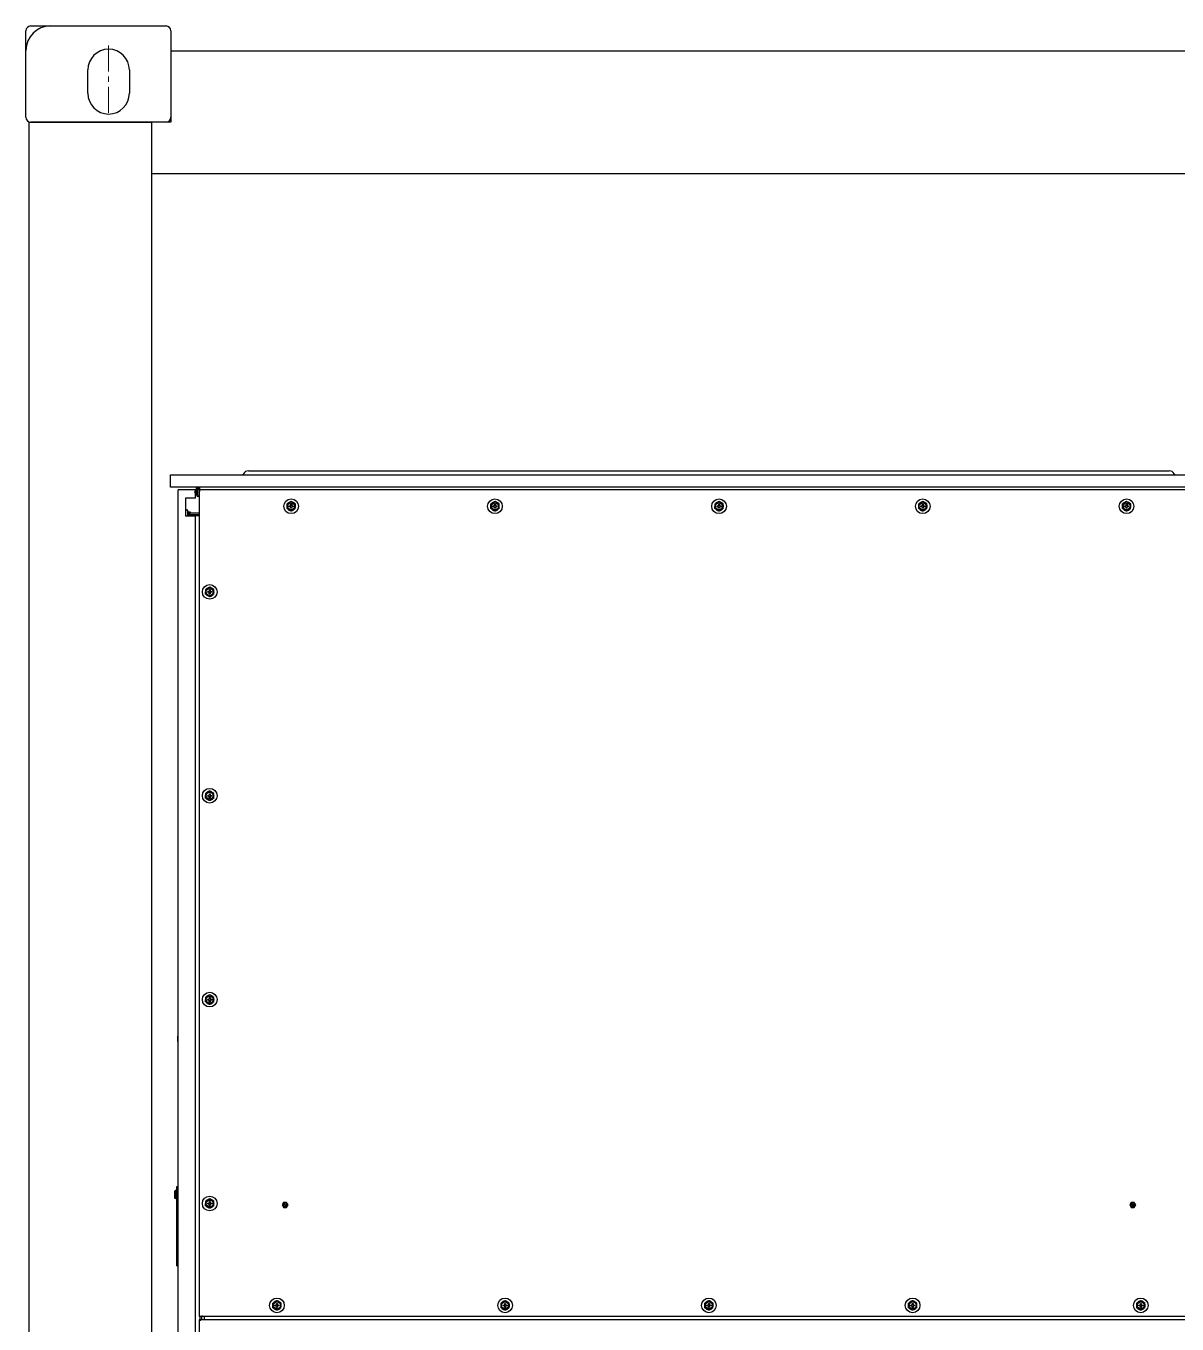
# Model space of a CAD drawing. Header units: millimetres. Extents: x 0 to 87554, y -20854 to 20404.
# Drawn here: x 66213 to 67626, y -4520 to -2928 of the extents above; entities that cross this region are included whole.
import ezdxf

# ---------------------------------------------------------------- set-up
doc = ezdxf.new("R2010")
doc.units = ezdxf.units.MM
doc.linetypes.add('CENTER', pattern=[50.8, 31.75, -6.35, 6.35, -6.35])
doc.layers.get('0').update_dxf_attribs({"lineweight": 15})
for name, color, linetype in [('2401-00071_BSO-M3-15_0', 7, 'Continuous'), ('2401-00198_NFH-M5-12_0', 7, 'Continuous'), ('2401-01089_0', 7, 'Continuous'), ('2401-01144-S-M6-16HWM_0', 7, 'Continuous'), ('4208-10637_0', 7, 'Continuous'), ('4208-10658_0', 7, 'Continuous'), ('4209-40888_0_0', 7, 'Continuous'), ('4212-KH002_041_0', 7, 'Continuous'), ('4212-KH011_041_0', 7, 'Continuous'), ('4215-12649_2_1_0', 7, 'Continuous'), ('4215-12649_2_2_0', 7, 'Continuous'), ('4215-12649_2_3_0', 7, 'Continuous'), ('4215-12653_3_0', 7, 'Continuous'), ('4215-12655_1_0', 7, 'Continuous'), ('4215-12661_1_0', 7, 'Continuous')]:
    doc.layers.add(name, color=color, linetype=linetype)
for name, color, linetype, lineweight in [('AM_0', 7, 'Continuous', 30), ('AM_7N', 4, 'CENTER', 15), ('THICK', 7, 'Continuous', 0)]:
    doc.layers.add(name, color=color, linetype=linetype, lineweight=lineweight)

# ---------------------------------------------------------------- blocks, each defined once
blk = doc.blocks.new('gt55')
at = {"layer": '2401-00071_BSO-M3-15_0', "color": 87, "linetype": 'Continuous'}
for p, q in [((-2207.8, -317.3), (-2207.3, -317.3)), ((-2207.8, -323.8), (-2207.8, -317.3)), ((-2207.8, -320.4), (-2207.3, -320.4)), ((-2207.8, -323.6), (-2207.3, -323.6)), ((-2207.8, -323.8), (-2207.3, -323.8))]:
    blk.add_line(p, q, dxfattribs=at)
at = {"layer": '2401-00198_NFH-M5-12_0', "color": 87, "linetype": 'Continuous'}
for p, q in [((-2078.1, -521.1), (-2079.9, -524.2)), ((-2079.9, -524.2), (-2078.1, -527.4)), ((-2074.4, -521.1), (-2078.1, -521.1)), ((-2078.1, -523.7), (-2078, -523.7)), ((-2078.1, -524.7), (-2078.1, -523.7)), ((-2077.9, -524.7), (-2078.1, -524.7)), ((-2078, -523.7), (-2078, -524.5)), ((-2078, -524.5), (-2077.7, -523.7)), ((-2077.6, -523.9), (-2077.9, -524.7)), ((-2077.7, -523.7), (-2077.5, -523.7)), ((-2077.3, -524.7), (-2077.6, -523.9)), ((-2077.5, -523.7), (-2077.2, -524.5)), ((-2077.1, -524.7), (-2077.3, -524.7)), ((-2077.2, -523.7), (-2077.1, -523.7)), ((-2077.2, -524.5), (-2077.2, -523.7)), ((-2077.1, -523.7), (-2077.1, -524.7)), ((-2076.9, -523.9), (-2076.8, -523.8)), ((-2076.9, -524), (-2076.9, -523.9)), ((-2076.8, -524), (-2076.9, -524)), ((-2076.9, -524.2), (-2076.8, -524.2)), ((-2076.9, -524.7), (-2076.9, -524.2)), ((-2076.2, -524.7), (-2076.9, -524.7)), ((-2076.8, -523.8), (-2076.7, -523.8)), ((-2076.7, -523.9), (-2076.8, -523.9)), ((-2076.8, -523.9), (-2076.8, -524)), ((-2076.8, -524.2), (-2076.7, -524.3)), ((-2076.7, -524.4), (-2076.8, -524.3)), ((-2076.8, -524.3), (-2076.8, -524.6)), ((-2076.8, -524.6), (-2076.2, -524.6)), ((-2076.7, -523.8), (-2076.6, -523.7)), ((-2076.6, -523.9), (-2076.7, -523.9)), ((-2076.7, -524.3), (-2076.6, -524.3)), ((-2076.6, -524.4), (-2076.7, -524.4)), ((-2076.6, -523.7), (-2076.5, -523.7)), ((-2076.5, -523.9), (-2076.6, -523.9)), ((-2076.6, -524.3), (-2076.5, -524.3)), ((-2076.5, -524.4), (-2076.6, -524.4)), ((-2076.5, -523.7), (-2076.4, -523.8)), ((-2076.4, -523.9), (-2076.5, -523.9)), ((-2076.5, -524.3), (-2076.4, -524.3)), ((-2076.4, -524.4), (-2076.5, -524.4)), ((-2076.4, -523.8), (-2076.3, -523.8)), ((-2076.4, -523.9), (-2076.4, -523.9)), ((-2076.3, -524), (-2076.4, -523.9)), ((-2076.4, -524.3), (-2076.4, -524.2)), ((-2076.4, -524.2), (-2076.3, -524.2)), ((-2076.3, -524.3), (-2076.4, -524.4)), ((-2076.3, -523.8), (-2076.2, -523.9)), ((-2076.3, -524), (-2076.3, -524)), ((-2076.3, -524.1), (-2076.3, -524)), ((-2076.3, -524.2), (-2076.3, -524.1)), ((-2076.2, -524.2), (-2076.3, -524.3)), ((-2076.2, -523.9), (-2076.2, -524)), ((-2076.2, -524), (-2076.2, -524.1)), ((-2076.2, -524.1), (-2076.2, -524.2)), ((-2076.2, -524.6), (-2076.2, -524.7)), ((-2076, -524.1), (-2075.9, -524.2)), ((-2075.9, -524.3), (-2076, -524.1)), ((-2076, -524.1), (-2076, -524.1)), ((-2075.9, -524.3), (-2076, -524.4)), ((-2076, -524.4), (-2075.9, -524.3)), ((-2076, -524.4), (-2076, -524.4)), ((-2075.9, -524.1), (-2075.9, -524.1)), ((-2075.9, -524.1), (-2075.9, -524.2)), ((-2075.9, -524.2), (-2075.9, -524.1)), ((-2075.7, -524.1), (-2075.9, -524.3)), ((-2075.9, -524.2), (-2075.7, -524.1)), ((-2075.9, -524.3), (-2075.7, -524.4)), ((-2075.7, -524.4), (-2075.9, -524.3)), ((-2075.9, -524.3), (-2075.9, -524.5)), ((-2075.9, -524.5), (-2075.9, -524.3)), ((-2075.9, -524.5), (-2075.9, -524.5)), ((-2075.7, -524.1), (-2075.7, -524.1)), ((-2075.7, -524.4), (-2075.7, -524.4)), ((-2075.6, -524.4), (-2075.4, -524.6)), ((-2075.6, -524.6), (-2075.6, -524.4)), ((-2075.4, -524.7), (-2075.6, -524.6)), ((-2075.4, -523.7), (-2075.3, -523.7)), ((-2075.4, -524.6), (-2075.4, -523.7)), ((-2075.3, -524.7), (-2075.4, -524.7)), ((-2075.3, -523.7), (-2075.3, -524.7)), ((-2075.1, -523.7), (-2074.4, -523.7)), ((-2075.1, -523.9), (-2075.1, -523.7)), ((-2074.6, -524.4), (-2075.1, -523.9)), ((-2075.1, -524.5), (-2075, -524.5)), ((-2075.1, -524.6), (-2075.1, -524.5)), ((-2075, -524.7), (-2075.1, -524.6)), ((-2075, -523.9), (-2074.5, -524.3)), ((-2074.4, -523.9), (-2075, -523.9)), ((-2075, -524.5), (-2075, -524.6)), ((-2075, -524.6), (-2074.9, -524.6)), ((-2074.9, -524.7), (-2075, -524.7)), ((-2074.9, -524.6), (-2074.8, -524.6)), ((-2074.8, -524.7), (-2074.9, -524.7)), ((-2074.8, -524.6), (-2074.7, -524.6)), ((-2074.7, -524.7), (-2074.8, -524.7)), ((-2074.7, -524.6), (-2074.6, -524.6)), ((-2074.6, -524.7), (-2074.7, -524.7)), ((-2074.5, -524.5), (-2074.6, -524.4)), ((-2074.6, -524.6), (-2074.5, -524.5)), ((-2074.6, -524.6), (-2074.6, -524.6)), ((-2074.5, -524.7), (-2074.6, -524.7)), ((-2074.5, -524.3), (-2074.4, -524.4)), ((-2074.5, -524.5), (-2074.5, -524.5)), ((-2074.4, -524.6), (-2074.5, -524.7)), ((-2072.6, -524.2), (-2074.4, -521.1)), ((-2074.4, -523.7), (-2074.4, -523.9)), ((-2074.4, -527.4), (-2072.6, -524.2)), ((-2074.4, -524.4), (-2074.4, -524.5)), ((-2074.4, -524.5), (-2074.4, -524.5)), ((-2074.4, -524.5), (-2074.4, -524.6)), ((-1038.1, -521.1), (-1039.9, -524.2)), ((-1039.9, -524.2), (-1038.1, -527.4)), ((-1034.4, -521.1), (-1038.1, -521.1)), ((-1038.1, -524.7), (-1038.1, -523.7)), ((-1038.1, -523.7), (-1038, -523.7)), ((-1037.9, -524.7), (-1038.1, -524.7)), ((-1038, -523.7), (-1038, -524.5)), ((-1038, -524.5), (-1037.7, -523.7)), ((-1037.6, -523.9), (-1037.9, -524.7)), ((-1037.7, -523.7), (-1037.5, -523.7)), ((-1037.3, -524.7), (-1037.6, -523.9)), ((-1037.5, -523.7), (-1037.2, -524.5)), ((-1037.1, -524.7), (-1037.3, -524.7)), ((-1037.2, -524.5), (-1037.2, -523.7)), ((-1037.2, -523.7), (-1037.1, -523.7)), ((-1037.1, -523.7), (-1037.1, -524.7)), ((-1036.9, -523.9), (-1036.8, -523.8)), ((-1036.9, -524), (-1036.9, -523.9)), ((-1036.8, -524), (-1036.9, -524)), ((-1036.9, -524.7), (-1036.9, -524.2)), ((-1036.9, -524.2), (-1036.8, -524.2)), ((-1036.2, -524.7), (-1036.9, -524.7)), ((-1036.8, -523.8), (-1036.7, -523.8)), ((-1036.8, -523.9), (-1036.8, -524)), ((-1036.7, -523.9), (-1036.8, -523.9)), ((-1036.8, -524.2), (-1036.7, -524.3)), ((-1036.8, -524.3), (-1036.8, -524.6)), ((-1036.7, -524.4), (-1036.8, -524.3)), ((-1036.8, -524.6), (-1036.2, -524.6)), ((-1036.7, -523.8), (-1036.6, -523.7)), ((-1036.6, -523.9), (-1036.7, -523.9)), ((-1036.7, -524.3), (-1036.6, -524.3)), ((-1036.6, -524.4), (-1036.7, -524.4)), ((-1036.6, -523.7), (-1036.5, -523.7)), ((-1036.5, -523.9), (-1036.6, -523.9)), ((-1036.6, -524.3), (-1036.5, -524.3)), ((-1036.5, -524.4), (-1036.6, -524.4)), ((-1036.5, -523.7), (-1036.4, -523.8)), ((-1036.4, -523.9), (-1036.5, -523.9)), ((-1036.5, -524.3), (-1036.4, -524.3)), ((-1036.4, -524.4), (-1036.5, -524.4)), ((-1036.4, -523.8), (-1036.3, -523.8)), ((-1036.3, -524), (-1036.4, -523.9)), ((-1036.4, -523.9), (-1036.4, -523.9)), ((-1036.4, -524.2), (-1036.3, -524.2)), ((-1036.4, -524.3), (-1036.4, -524.2)), ((-1036.3, -524.3), (-1036.4, -524.4)), ((-1036.3, -523.8), (-1036.2, -523.9)), ((-1036.3, -524), (-1036.3, -524)), ((-1036.3, -524.1), (-1036.3, -524)), ((-1036.3, -524.2), (-1036.3, -524.1)), ((-1036.2, -524.2), (-1036.3, -524.3)), ((-1036.2, -523.9), (-1036.2, -524)), ((-1036.2, -524), (-1036.2, -524.1)), ((-1036.2, -524.1), (-1036.2, -524.2)), ((-1036.2, -524.6), (-1036.2, -524.7)), ((-1036, -524.1), (-1035.9, -524.2)), ((-1035.9, -524.3), (-1036, -524.1)), ((-1036, -524.1), (-1036, -524.1)), ((-1035.9, -524.3), (-1036, -524.4)), ((-1036, -524.4), (-1035.9, -524.3)), ((-1036, -524.4), (-1036, -524.4)), ((-1035.9, -524.1), (-1035.9, -524.2)), ((-1035.9, -524.2), (-1035.9, -524.1)), ((-1035.7, -524.1), (-1035.9, -524.3)), ((-1035.9, -524.2), (-1035.7, -524.1)), ((-1035.9, -524.1), (-1035.9, -524.1)), ((-1035.9, -524.3), (-1035.7, -524.4)), ((-1035.7, -524.4), (-1035.9, -524.3)), ((-1035.9, -524.3), (-1035.9, -524.5)), ((-1035.9, -524.5), (-1035.9, -524.3)), ((-1035.9, -524.5), (-1035.9, -524.5)), ((-1035.7, -524.1), (-1035.7, -524.1)), ((-1035.7, -524.4), (-1035.7, -524.4)), ((-1035.6, -524.4), (-1035.4, -524.6)), ((-1035.6, -524.6), (-1035.6, -524.4)), ((-1035.4, -524.7), (-1035.6, -524.6)), ((-1035.4, -524.6), (-1035.4, -523.7)), ((-1035.4, -523.7), (-1035.3, -523.7)), ((-1035.3, -524.7), (-1035.4, -524.7)), ((-1035.3, -523.7), (-1035.3, -524.7)), ((-1035.1, -523.9), (-1035.1, -523.7)), ((-1035.1, -523.7), (-1034.4, -523.7)), ((-1034.6, -524.4), (-1035.1, -523.9)), ((-1035.1, -524.6), (-1035.1, -524.5)), ((-1035.1, -524.5), (-1035, -524.5)), ((-1035, -524.7), (-1035.1, -524.6)), ((-1035, -523.9), (-1034.5, -524.3)), ((-1034.4, -523.9), (-1035, -523.9)), ((-1035, -524.5), (-1035, -524.6)), ((-1035, -524.6), (-1034.9, -524.6)), ((-1034.9, -524.7), (-1035, -524.7)), ((-1034.9, -524.6), (-1034.8, -524.6)), ((-1034.8, -524.7), (-1034.9, -524.7)), ((-1034.8, -524.6), (-1034.7, -524.6)), ((-1034.7, -524.7), (-1034.8, -524.7)), ((-1034.7, -524.6), (-1034.6, -524.6)), ((-1034.6, -524.7), (-1034.7, -524.7)), ((-1034.5, -524.5), (-1034.6, -524.4)), ((-1034.6, -524.6), (-1034.5, -524.5)), ((-1034.6, -524.6), (-1034.6, -524.6)), ((-1034.5, -524.7), (-1034.6, -524.7)), ((-1034.5, -524.3), (-1034.4, -524.4)), ((-1034.5, -524.5), (-1034.5, -524.5)), ((-1034.4, -524.6), (-1034.5, -524.7)), ((-1032.6, -524.2), (-1034.4, -521.1)), ((-1034.4, -523.7), (-1034.4, -523.9)), ((-1034.4, -527.4), (-1032.6, -524.2)), ((-1034.4, -524.4), (-1034.4, -524.5)), ((-1034.4, -524.5), (-1034.4, -524.5)), ((-1034.4, -524.5), (-1034.4, -524.6)), ((-2078.1, -527.4), (-2074.4, -527.4)), ((-1038.1, -527.4), (-1034.4, -527.4))]:
    blk.add_line(p, q, dxfattribs=at)
at = {"layer": '2401-01089_0', "color": 87, "linetype": 'Continuous'}
for p, q in [((-2211.8, -507.5), (-2210.8, -506.5)), ((-2211.8, -507.5), (-2211.8, -515.5)), ((-2209, -506.5), (-2210.8, -506.5)), ((-2210.8, -506.5), (-2210.8, -516.5)), ((-2211.8, -515.5), (-2210.8, -516.5)), ((-2209, -516.5), (-2210.8, -516.5))]:
    blk.add_line(p, q, dxfattribs=at)
at = {"layer": '2401-01144-S-M6-16HWM_0', "color": 87, "linetype": 'Continuous'}
for p, q in [((-2073.8, 329.7), (-2073.7, 335.4)), ((-2068.7, 338.3), (-2073.7, 335.4)), ((-2069.2, 333.5), (-2069.2, 335)), ((-2069.2, 335), (-2068.2, 335)), ((-2063.7, 335.3), (-2068.7, 338.3)), ((-2068.2, 335), (-2068.2, 333.5)), ((-2063.8, 329.6), (-2063.7, 335.3)), ((-1823.8, 329.7), (-1823.7, 335.4)), ((-1818.7, 338.3), (-1823.7, 335.4)), ((-1819.2, 333.5), (-1819.2, 335)), ((-1819.2, 335), (-1818.2, 335)), ((-1813.7, 335.3), (-1818.7, 338.3)), ((-1818.2, 335), (-1818.2, 333.5)), ((-1813.8, 329.6), (-1813.7, 335.3)), ((-1548.8, 329.7), (-1548.7, 335.4)), ((-1543.7, 338.3), (-1548.7, 335.4)), ((-1544.2, 333.5), (-1544.2, 335)), ((-1544.2, 335), (-1543.2, 335)), ((-1538.7, 335.3), (-1543.7, 338.3)), ((-1543.2, 335), (-1543.2, 333.5)), ((-1538.8, 329.6), (-1538.7, 335.3)), ((-1298.8, 329.7), (-1298.7, 335.4)), ((-1293.7, 338.3), (-1298.7, 335.4)), ((-1294.2, 333.5), (-1294.2, 335)), ((-1294.2, 335), (-1293.2, 335)), ((-1288.7, 335.3), (-1293.7, 338.3)), ((-1293.2, 335), (-1293.2, 333.5)), ((-1288.8, 329.6), (-1288.7, 335.3)), ((-1048.8, 329.7), (-1048.7, 335.4)), ((-1043.7, 338.3), (-1048.7, 335.4)), ((-1044.2, 333.5), (-1044.2, 335)), ((-1044.2, 335), (-1043.2, 335)), ((-1038.7, 335.3), (-1043.7, 338.3)), ((-1043.2, 335), (-1043.2, 333.5)), ((-1038.8, 329.6), (-1038.7, 335.3)), ((-2068.8, 326.7), (-2073.8, 329.7)), ((-2071.3, 332), (-2071.2, 333)), ((-2069.8, 332), (-2071.3, 332)), ((-2071.2, 333), (-2069.7, 333)), ((-2069.3, 330), (-2069.3, 331.5)), ((-2068.3, 330), (-2069.3, 330)), ((-2063.8, 329.6), (-2068.8, 326.7)), ((-2068.3, 331.5), (-2068.3, 330)), ((-2066.3, 332), (-2067.8, 332)), ((-2067.7, 333), (-2066.2, 333)), ((-2066.2, 333), (-2066.3, 332)), ((-1818.8, 326.7), (-1823.8, 329.7)), ((-1821.3, 332), (-1821.2, 333)), ((-1819.8, 332), (-1821.3, 332)), ((-1821.2, 333), (-1819.7, 333)), ((-1819.3, 330), (-1819.3, 331.5)), ((-1818.3, 330), (-1819.3, 330)), ((-1813.8, 329.6), (-1818.8, 326.7)), ((-1818.3, 331.5), (-1818.3, 330)), ((-1816.3, 332), (-1817.8, 332)), ((-1817.7, 333), (-1816.2, 333)), ((-1816.2, 333), (-1816.3, 332)), ((-1543.8, 326.7), (-1548.8, 329.7)), ((-1546.3, 332), (-1546.2, 333)), ((-1544.8, 332), (-1546.3, 332)), ((-1546.2, 333), (-1544.7, 333)), ((-1544.3, 330), (-1544.3, 331.5)), ((-1543.3, 330), (-1544.3, 330)), ((-1538.8, 329.6), (-1543.8, 326.7)), ((-1543.3, 331.5), (-1543.3, 330)), ((-1541.3, 332), (-1542.8, 332)), ((-1542.7, 333), (-1541.2, 333)), ((-1541.2, 333), (-1541.3, 332)), ((-1293.8, 326.7), (-1298.8, 329.7)), ((-1296.3, 332), (-1296.2, 333)), ((-1294.8, 332), (-1296.3, 332)), ((-1296.2, 333), (-1294.7, 333)), ((-1294.3, 330), (-1294.3, 331.5)), ((-1293.3, 330), (-1294.3, 330)), ((-1288.8, 329.6), (-1293.8, 326.7)), ((-1293.3, 331.5), (-1293.3, 330)), ((-1291.3, 332), (-1292.8, 332)), ((-1292.7, 333), (-1291.2, 333)), ((-1291.2, 333), (-1291.3, 332)), ((-1043.8, 326.7), (-1048.8, 329.7)), ((-1046.3, 332), (-1046.2, 333)), ((-1044.8, 332), (-1046.3, 332)), ((-1046.2, 333), (-1044.7, 333)), ((-1044.3, 330), (-1044.3, 331.5)), ((-1043.3, 330), (-1044.3, 330)), ((-1038.8, 329.6), (-1043.8, 326.7)), ((-1043.3, 331.5), (-1043.3, 330)), ((-1041.3, 332), (-1042.8, 332)), ((-1042.7, 333), (-1041.2, 333)), ((-1041.2, 333), (-1041.3, 332)), ((-2173.8, 224.7), (-2173.7, 230.4)), ((-2168.8, 221.7), (-2173.8, 224.7)), ((-2168.7, 233.3), (-2173.7, 230.4)), ((-2171.3, 227), (-2171.2, 228)), ((-2169.8, 227), (-2171.3, 227)), ((-2171.2, 228), (-2169.7, 228)), ((-2169.3, 225), (-2169.3, 226.5)), ((-2168.3, 225), (-2169.3, 225)), ((-2169.2, 228.5), (-2169.2, 230)), ((-2169.2, 230), (-2168.2, 230)), ((-2163.8, 224.6), (-2168.8, 221.7)), ((-2163.7, 230.3), (-2168.7, 233.3)), ((-2168.3, 226.5), (-2168.3, 225)), ((-2168.2, 230), (-2168.2, 228.5)), ((-2166.3, 227), (-2167.8, 227)), ((-2167.7, 228), (-2166.2, 228)), ((-2166.2, 228), (-2166.3, 227)), ((-2163.8, 224.6), (-2163.7, 230.3)), ((-2173.8, -25.3), (-2173.7, -19.6)), ((-2168.8, -28.3), (-2173.8, -25.3)), ((-2168.7, -16.7), (-2173.7, -19.6)), ((-2171.3, -23), (-2171.2, -22)), ((-2169.8, -23), (-2171.3, -23)), ((-2171.2, -22), (-2169.7, -22)), ((-2169.3, -25), (-2169.3, -23.5)), ((-2168.3, -25), (-2169.3, -25)), ((-2169.2, -21.5), (-2169.2, -20)), ((-2169.2, -20), (-2168.2, -20)), ((-2163.8, -25.4), (-2168.8, -28.3)), ((-2163.7, -19.7), (-2168.7, -16.7)), ((-2168.3, -23.5), (-2168.3, -25)), ((-2168.2, -20), (-2168.2, -21.5)), ((-2166.3, -23), (-2167.8, -23)), ((-2167.7, -22), (-2166.2, -22)), ((-2166.2, -22), (-2166.3, -23)), ((-2163.8, -25.4), (-2163.7, -19.7)), ((-2173.8, -275.3), (-2173.7, -269.6)), ((-2168.7, -266.7), (-2173.7, -269.6)), ((-2169.2, -270), (-2168.2, -270)), ((-2169.2, -271.5), (-2169.2, -270)), ((-2163.7, -269.7), (-2168.7, -266.7)), ((-2168.2, -270), (-2168.2, -271.5)), ((-2163.8, -275.4), (-2163.7, -269.7)), ((-2168.8, -278.3), (-2173.8, -275.3)), ((-2171.3, -273), (-2171.2, -272)), ((-2169.8, -273), (-2171.3, -273)), ((-2171.2, -272), (-2169.7, -272)), ((-2169.3, -275), (-2169.3, -273.5)), ((-2168.3, -275), (-2169.3, -275)), ((-2163.8, -275.4), (-2168.8, -278.3)), ((-2168.3, -273.5), (-2168.3, -275)), ((-2166.3, -273), (-2167.8, -273)), ((-2167.7, -272), (-2166.2, -272)), ((-2166.2, -272), (-2166.3, -273)), ((-2173.8, -525.3), (-2173.7, -519.6)), ((-2168.7, -516.7), (-2173.7, -519.6)), ((-2171.3, -523), (-2171.2, -522)), ((-2169.8, -523), (-2171.3, -523)), ((-2171.2, -522), (-2169.7, -522)), ((-2169.3, -525), (-2169.3, -523.5)), ((-2168.3, -525), (-2169.3, -525)), ((-2169.2, -520), (-2168.2, -520)), ((-2169.2, -521.5), (-2169.2, -520)), ((-2163.7, -519.7), (-2168.7, -516.7)), ((-2168.3, -523.5), (-2168.3, -525)), ((-2168.2, -520), (-2168.2, -521.5)), ((-2166.3, -523), (-2167.8, -523)), ((-2167.7, -522), (-2166.2, -522)), ((-2166.2, -522), (-2166.3, -523)), ((-2163.8, -525.4), (-2163.7, -519.7)), ((-2168.8, -528.3), (-2173.8, -525.3)), ((-2163.8, -525.4), (-2168.8, -528.3)), ((-2091.3, -650.3), (-2091.2, -644.6)), ((-2086.3, -653.3), (-2091.3, -650.3)), ((-2086.2, -641.7), (-2091.2, -644.6)), ((-2088.8, -648), (-2088.7, -647)), ((-2087.3, -648), (-2088.8, -648)), ((-2088.7, -647), (-2087.2, -647)), ((-2086.8, -650), (-2086.8, -648.5)), ((-2085.8, -650), (-2086.8, -650)), ((-2086.7, -645), (-2085.7, -645)), ((-2086.7, -646.5), (-2086.7, -645)), ((-2081.3, -650.4), (-2086.3, -653.3)), ((-2081.2, -644.7), (-2086.2, -641.7)), ((-2085.8, -648.5), (-2085.8, -650)), ((-2085.7, -645), (-2085.7, -646.5)), ((-2083.8, -648), (-2085.3, -648)), ((-2085.2, -647), (-2083.7, -647)), ((-2083.7, -647), (-2083.8, -648)), ((-2081.3, -650.4), (-2081.2, -644.7)), ((-1811.3, -650.3), (-1811.2, -644.6)), ((-1806.3, -653.3), (-1811.3, -650.3)), ((-1806.2, -641.7), (-1811.2, -644.6)), ((-1808.8, -648), (-1808.7, -647)), ((-1807.3, -648), (-1808.8, -648)), ((-1808.7, -647), (-1807.2, -647)), ((-1806.8, -650), (-1806.8, -648.5)), ((-1805.8, -650), (-1806.8, -650)), ((-1806.7, -645), (-1805.7, -645)), ((-1806.7, -646.5), (-1806.7, -645)), ((-1801.3, -650.4), (-1806.3, -653.3)), ((-1801.2, -644.7), (-1806.2, -641.7)), ((-1805.8, -648.5), (-1805.8, -650)), ((-1805.7, -645), (-1805.7, -646.5)), ((-1803.8, -648), (-1805.3, -648)), ((-1805.2, -647), (-1803.7, -647)), ((-1803.7, -647), (-1803.8, -648)), ((-1801.3, -650.4), (-1801.2, -644.7)), ((-1561.3, -650.3), (-1561.2, -644.6)), ((-1556.3, -653.3), (-1561.3, -650.3)), ((-1556.2, -641.7), (-1561.2, -644.6)), ((-1558.8, -648), (-1558.7, -647)), ((-1557.3, -648), (-1558.8, -648)), ((-1558.7, -647), (-1557.2, -647)), ((-1556.8, -650), (-1556.8, -648.5)), ((-1555.8, -650), (-1556.8, -650)), ((-1556.7, -646.5), (-1556.7, -645)), ((-1556.7, -645), (-1555.7, -645)), ((-1551.3, -650.4), (-1556.3, -653.3)), ((-1551.2, -644.7), (-1556.2, -641.7)), ((-1555.8, -648.5), (-1555.8, -650)), ((-1555.7, -645), (-1555.7, -646.5)), ((-1553.8, -648), (-1555.3, -648)), ((-1555.2, -647), (-1553.7, -647)), ((-1553.7, -647), (-1553.8, -648)), ((-1551.3, -650.4), (-1551.2, -644.7)), ((-1311.3, -650.3), (-1311.2, -644.6)), ((-1306.3, -653.3), (-1311.3, -650.3)), ((-1306.2, -641.7), (-1311.2, -644.6)), ((-1308.8, -648), (-1308.7, -647)), ((-1307.3, -648), (-1308.8, -648)), ((-1308.7, -647), (-1307.2, -647)), ((-1306.8, -650), (-1306.8, -648.5)), ((-1305.8, -650), (-1306.8, -650)), ((-1306.7, -646.5), (-1306.7, -645)), ((-1306.7, -645), (-1305.7, -645)), ((-1301.3, -650.4), (-1306.3, -653.3)), ((-1301.2, -644.7), (-1306.2, -641.7)), ((-1305.8, -648.5), (-1305.8, -650)), ((-1305.7, -645), (-1305.7, -646.5)), ((-1303.8, -648), (-1305.3, -648)), ((-1305.2, -647), (-1303.7, -647)), ((-1303.7, -647), (-1303.8, -648)), ((-1301.3, -650.4), (-1301.2, -644.7)), ((-1031.3, -650.3), (-1031.2, -644.6)), ((-1026.3, -653.3), (-1031.3, -650.3)), ((-1026.2, -641.7), (-1031.2, -644.6)), ((-1028.8, -648), (-1028.7, -647)), ((-1027.3, -648), (-1028.8, -648)), ((-1028.7, -647), (-1027.2, -647)), ((-1026.8, -650), (-1026.8, -648.5)), ((-1025.8, -650), (-1026.8, -650)), ((-1026.7, -646.5), (-1026.7, -645)), ((-1026.7, -645), (-1025.7, -645)), ((-1021.3, -650.4), (-1026.3, -653.3)), ((-1021.2, -644.7), (-1026.2, -641.7)), ((-1025.8, -648.5), (-1025.8, -650)), ((-1025.7, -645), (-1025.7, -646.5)), ((-1023.8, -648), (-1025.3, -648)), ((-1025.2, -647), (-1023.7, -647)), ((-1023.7, -647), (-1023.8, -648)), ((-1021.3, -650.4), (-1021.2, -644.7))]:
    blk.add_line(p, q, dxfattribs=at)
for centre, radius in [((-2068.8, 332.5), 9), ((-2068.8, 332.5), 4.25), ((-1818.8, 332.5), 9), ((-1818.8, 332.5), 4.25), ((-1543.8, 332.5), 9), ((-1543.8, 332.5), 4.25), ((-1293.8, 332.5), 9), ((-1293.8, 332.5), 4.25), ((-1043.8, 332.5), 9), ((-1043.8, 332.5), 4.25), ((-2168.8, 227.5), 9), ((-2168.8, 227.5), 4.25), ((-2168.8, -22.5), 9), ((-2168.8, -22.5), 4.25), ((-2168.8, -272.5), 9), ((-2168.8, -272.5), 4.25), ((-2168.8, -522.5), 9), ((-2168.8, -522.5), 4.25), ((-2086.3, -647.5), 9), ((-2086.3, -647.5), 4.25), ((-1806.3, -647.5), 9), ((-1806.3, -647.5), 4.25), ((-1556.3, -647.5), 9), ((-1556.3, -647.5), 4.25), ((-1306.3, -647.5), 9), ((-1306.3, -647.5), 4.25), ((-1026.3, -647.5), 9), ((-1026.3, -647.5), 4.25)]:
    blk.add_circle(centre, radius, dxfattribs=at)
for centre, radius, start, end in [((-2068.8, 332.5), 5.35, 158.6515, 200.3309), ((-2068.8, 332.5), 5.47, 143.4987, 155.4836), ((-2068.8, 332.5), 5.35, 98.6515, 140.3309), ((-2068.8, 332.5), 5.47, 83.4987, 95.4836), ((-2068.8, 332.5), 5.35, 38.6515, 80.3309), ((-2068.8, 332.5), 5.47, 23.4987, 35.4836), ((-2068.8, 332.5), 5.35, 338.6515, 20.3309), ((-1818.8, 332.5), 5.35, 158.6515, 200.3309), ((-1818.8, 332.5), 5.47, 143.4987, 155.4836), ((-1818.8, 332.5), 5.35, 98.6515, 140.3309), ((-1818.8, 332.5), 5.47, 83.4987, 95.4836), ((-1818.8, 332.5), 5.35, 38.6515, 80.3309), ((-1818.8, 332.5), 5.47, 23.4987, 35.4836), ((-1818.8, 332.5), 5.35, 338.6515, 20.3309), ((-1543.8, 332.5), 5.35, 158.6515, 200.3309), ((-1543.8, 332.5), 5.47, 143.4987, 155.4836), ((-1543.8, 332.5), 5.35, 98.6515, 140.3309), ((-1543.8, 332.5), 5.47, 83.4987, 95.4836), ((-1543.8, 332.5), 5.35, 38.6515, 80.3309), ((-1543.8, 332.5), 5.47, 23.4987, 35.4836), ((-1543.8, 332.5), 5.35, 338.6515, 20.3309), ((-1293.8, 332.5), 5.35, 158.6515, 200.3309), ((-1293.8, 332.5), 5.47, 143.4987, 155.4836), ((-1293.8, 332.5), 5.35, 98.6515, 140.3309), ((-1293.8, 332.5), 5.47, 83.4987, 95.4836), ((-1293.8, 332.5), 5.35, 38.6515, 80.3309), ((-1293.8, 332.5), 5.47, 23.4987, 35.4836), ((-1293.8, 332.5), 5.35, 338.6515, 20.3309), ((-1043.8, 332.5), 5.35, 158.6515, 200.3309), ((-1043.8, 332.5), 5.47, 143.4987, 155.4836), ((-1043.8, 332.5), 5.35, 98.6515, 140.3309), ((-1043.8, 332.5), 5.47, 83.4987, 95.4836), ((-1043.8, 332.5), 5.35, 38.6515, 80.3309), ((-1043.8, 332.5), 5.47, 23.4987, 35.4836), ((-1043.8, 332.5), 5.35, 338.6515, 20.3309), ((-2068.8, 332.5), 5.47, 203.4987, 215.4836), ((-2068.8, 332.5), 5.35, 218.6515, 260.3309), ((-2069.8, 331.5), 0.5, 359.4912, 89.4912), ((-2069.7, 333.5), 0.5, 269.4912, 359.4912), ((-2068.8, 332.5), 5.47, 263.4987, 275.4836), ((-2067.8, 331.5), 0.5, 89.4912, 179.4912), ((-2067.7, 333.5), 0.5, 179.4912, 269.4912), ((-2068.8, 332.5), 5.35, 278.6515, 320.3309), ((-2068.8, 332.5), 5.47, 323.4987, 335.4836), ((-1818.8, 332.5), 5.47, 203.4987, 215.4836), ((-1818.8, 332.5), 5.35, 218.6515, 260.3309), ((-1819.8, 331.5), 0.5, 359.4912, 89.4912), ((-1819.7, 333.5), 0.5, 269.4912, 359.4912), ((-1818.8, 332.5), 5.47, 263.4987, 275.4836), ((-1817.8, 331.5), 0.5, 89.4912, 179.4912), ((-1817.7, 333.5), 0.5, 179.4912, 269.4912), ((-1818.8, 332.5), 5.35, 278.6515, 320.3309), ((-1818.8, 332.5), 5.47, 323.4987, 335.4836), ((-1543.8, 332.5), 5.47, 203.4987, 215.4836), ((-1543.8, 332.5), 5.35, 218.6515, 260.3309), ((-1544.8, 331.5), 0.5, 359.4912, 89.4912), ((-1544.7, 333.5), 0.5, 269.4912, 359.4912), ((-1543.8, 332.5), 5.47, 263.4987, 275.4836), ((-1542.8, 331.5), 0.5, 89.4912, 179.4912), ((-1542.7, 333.5), 0.5, 179.4912, 269.4912), ((-1543.8, 332.5), 5.35, 278.6515, 320.3309), ((-1543.8, 332.5), 5.47, 323.4987, 335.4836), ((-1293.8, 332.5), 5.47, 203.4987, 215.4836), ((-1293.8, 332.5), 5.35, 218.6515, 260.3309), ((-1294.8, 331.5), 0.5, 359.4912, 89.4912), ((-1294.7, 333.5), 0.5, 269.4912, 359.4912), ((-1293.8, 332.5), 5.47, 263.4987, 275.4836), ((-1292.8, 331.5), 0.5, 89.4912, 179.4912), ((-1292.7, 333.5), 0.5, 179.4912, 269.4912), ((-1293.8, 332.5), 5.35, 278.6515, 320.3309), ((-1293.8, 332.5), 5.47, 323.4987, 335.4836), ((-1043.8, 332.5), 5.47, 203.4987, 215.4836), ((-1043.8, 332.5), 5.35, 218.6515, 260.3309), ((-1044.8, 331.5), 0.5, 359.4912, 89.4912), ((-1044.7, 333.5), 0.5, 269.4912, 359.4912), ((-1043.8, 332.5), 5.47, 263.4987, 275.4836), ((-1042.8, 331.5), 0.5, 89.4912, 179.4912), ((-1042.7, 333.5), 0.5, 179.4912, 269.4912), ((-1043.8, 332.5), 5.35, 278.6515, 320.3309), ((-1043.8, 332.5), 5.47, 323.4987, 335.4836), ((-2168.8, 227.5), 5.35, 158.6515, 200.3309), ((-2168.8, 227.5), 5.47, 203.4987, 215.4836), ((-2168.8, 227.5), 5.47, 143.4987, 155.4836), ((-2168.8, 227.5), 5.35, 98.6515, 140.3309), ((-2168.8, 227.5), 5.35, 218.6515, 260.3309), ((-2169.8, 226.5), 0.5, 359.4912, 89.4912), ((-2169.7, 228.5), 0.5, 269.4912, 359.4912), ((-2168.8, 227.5), 5.47, 83.4987, 95.4836), ((-2167.8, 226.5), 0.5, 89.4912, 179.4912), ((-2167.7, 228.5), 0.5, 179.4912, 269.4912), ((-2168.8, 227.5), 5.35, 38.6515, 80.3309), ((-2168.8, 227.5), 5.35, 278.6515, 320.3309), ((-2168.8, 227.5), 5.47, 323.4987, 335.4836), ((-2168.8, 227.5), 5.47, 23.4987, 35.4836), ((-2168.8, 227.5), 5.35, 338.6515, 20.3309), ((-2168.8, 227.5), 5.47, 263.4987, 275.4836), ((-2168.8, -22.5), 5.35, 158.6515, 200.3309), ((-2168.8, -22.5), 5.47, 203.4987, 215.4836), ((-2168.8, -22.5), 5.47, 143.4987, 155.4836), ((-2168.8, -22.5), 5.35, 98.6515, 140.3309), ((-2168.8, -22.5), 5.35, 218.6515, 260.3309), ((-2169.8, -23.5), 0.5, 359.4912, 89.4912), ((-2169.7, -21.5), 0.5, 269.4912, 359.4912), ((-2168.8, -22.5), 5.47, 263.4987, 275.4836), ((-2168.8, -22.5), 5.47, 83.4987, 95.4836), ((-2167.8, -23.5), 0.5, 89.4912, 179.4912), ((-2167.7, -21.5), 0.5, 179.4912, 269.4912), ((-2168.8, -22.5), 5.35, 38.6515, 80.3309), ((-2168.8, -22.5), 5.35, 278.6515, 320.3309), ((-2168.8, -22.5), 5.47, 323.4987, 335.4836), ((-2168.8, -22.5), 5.47, 23.4987, 35.4836), ((-2168.8, -22.5), 5.35, 338.6515, 20.3309), ((-2168.8, -272.5), 5.35, 158.6515, 200.3309), ((-2168.8, -272.5), 5.47, 143.4987, 155.4836), ((-2168.8, -272.5), 5.35, 98.6515, 140.3309), ((-2168.8, -272.5), 5.47, 83.4987, 95.4836), ((-2168.8, -272.5), 5.35, 38.6515, 80.3309), ((-2168.8, -272.5), 5.47, 23.4987, 35.4836), ((-2168.8, -272.5), 5.47, 203.4987, 215.4836), ((-2168.8, -272.5), 5.35, 218.6515, 260.3309), ((-2169.8, -273.5), 0.5, 359.4912, 89.4912), ((-2169.7, -271.5), 0.5, 269.4912, 359.4912), ((-2168.8, -272.5), 5.47, 263.4987, 275.4836), ((-2167.8, -273.5), 0.5, 89.4912, 179.4912), ((-2167.7, -271.5), 0.5, 179.4912, 269.4912), ((-2168.8, -272.5), 5.35, 278.6515, 320.3309), ((-2168.8, -272.5), 5.47, 323.4987, 335.4836), ((-2168.8, -272.5), 5.35, 338.6515, 20.3309), ((-2168.8, -522.5), 5.35, 158.6515, 200.3309), ((-2168.8, -522.5), 5.47, 203.4987, 215.4836), ((-2168.8, -522.5), 5.47, 143.4987, 155.4836), ((-2168.8, -522.5), 5.35, 98.6515, 140.3309), ((-2169.8, -523.5), 0.5, 359.4912, 89.4912), ((-2169.7, -521.5), 0.5, 269.4912, 359.4912), ((-2168.8, -522.5), 5.47, 83.4987, 95.4836), ((-2167.8, -523.5), 0.5, 89.4912, 179.4912), ((-2167.7, -521.5), 0.5, 179.4912, 269.4912), ((-2168.8, -522.5), 5.35, 38.6515, 80.3309), ((-2168.8, -522.5), 5.47, 323.4987, 335.4836), ((-2168.8, -522.5), 5.47, 23.4987, 35.4836), ((-2168.8, -522.5), 5.35, 338.6515, 20.3309), ((-2168.8, -522.5), 5.35, 218.6515, 260.3309), ((-2168.8, -522.5), 5.47, 263.4987, 275.4836), ((-2168.8, -522.5), 5.35, 278.6515, 320.3309), ((-2086.3, -647.5), 5.35, 158.6515, 200.3309), ((-2086.3, -647.5), 5.47, 203.4987, 215.4836), ((-2086.3, -647.5), 5.47, 143.4987, 155.4836), ((-2086.3, -647.5), 5.35, 98.6515, 140.3309), ((-2086.3, -647.5), 5.35, 218.6515, 260.3309), ((-2087.3, -648.5), 0.5, 359.4912, 89.4912), ((-2087.2, -646.5), 0.5, 269.4912, 359.4912), ((-2086.3, -647.5), 5.47, 83.4987, 95.4836), ((-2085.3, -648.5), 0.5, 89.4912, 179.4912), ((-2085.2, -646.5), 0.5, 179.4912, 269.4912), ((-2086.3, -647.5), 5.35, 38.6515, 80.3309), ((-2086.3, -647.5), 5.35, 278.6515, 320.3309), ((-2086.3, -647.5), 5.47, 323.4987, 335.4836), ((-2086.3, -647.5), 5.47, 23.4987, 35.4836), ((-2086.3, -647.5), 5.35, 338.6515, 20.3309), ((-1806.3, -647.5), 5.35, 158.6515, 200.3309), ((-1806.3, -647.5), 5.47, 203.4987, 215.4836), ((-1806.3, -647.5), 5.47, 143.4987, 155.4836), ((-1806.3, -647.5), 5.35, 98.6515, 140.3309), ((-1806.3, -647.5), 5.35, 218.6515, 260.3309), ((-1807.3, -648.5), 0.5, 359.4912, 89.4912), ((-1807.2, -646.5), 0.5, 269.4912, 359.4912), ((-1806.3, -647.5), 5.47, 83.4987, 95.4836), ((-1805.3, -648.5), 0.5, 89.4912, 179.4912), ((-1805.2, -646.5), 0.5, 179.4912, 269.4912), ((-1806.3, -647.5), 5.35, 38.6515, 80.3309), ((-1806.3, -647.5), 5.35, 278.6515, 320.3309), ((-1806.3, -647.5), 5.47, 323.4987, 335.4836), ((-1806.3, -647.5), 5.47, 23.4987, 35.4836), ((-1806.3, -647.5), 5.35, 338.6515, 20.3309), ((-1556.3, -647.5), 5.35, 158.6515, 200.3309), ((-1556.3, -647.5), 5.47, 203.4987, 215.4836), ((-1556.3, -647.5), 5.47, 143.4987, 155.4836), ((-1556.3, -647.5), 5.35, 98.6515, 140.3309), ((-1556.3, -647.5), 5.35, 218.6515, 260.3309), ((-1557.3, -648.5), 0.5, 359.4912, 89.4912), ((-1557.2, -646.5), 0.5, 269.4912, 359.4912), ((-1556.3, -647.5), 5.47, 83.4987, 95.4836), ((-1555.3, -648.5), 0.5, 89.4912, 179.4912), ((-1555.2, -646.5), 0.5, 179.4912, 269.4912), ((-1556.3, -647.5), 5.35, 38.6515, 80.3309), ((-1556.3, -647.5), 5.35, 278.6515, 320.3309), ((-1556.3, -647.5), 5.47, 323.4987, 335.4836), ((-1556.3, -647.5), 5.47, 23.4987, 35.4836), ((-1556.3, -647.5), 5.35, 338.6515, 20.3309), ((-1306.3, -647.5), 5.35, 158.6515, 200.3309), ((-1306.3, -647.5), 5.47, 203.4987, 215.4836), ((-1306.3, -647.5), 5.47, 143.4987, 155.4836), ((-1306.3, -647.5), 5.35, 98.6515, 140.3309), ((-1306.3, -647.5), 5.35, 218.6515, 260.3309), ((-1307.3, -648.5), 0.5, 359.4912, 89.4912), ((-1307.2, -646.5), 0.5, 269.4912, 359.4912), ((-1306.3, -647.5), 5.47, 83.4987, 95.4836), ((-1305.3, -648.5), 0.5, 89.4912, 179.4912), ((-1305.2, -646.5), 0.5, 179.4912, 269.4912), ((-1306.3, -647.5), 5.35, 38.6515, 80.3309), ((-1306.3, -647.5), 5.35, 278.6515, 320.3309), ((-1306.3, -647.5), 5.47, 323.4987, 335.4836), ((-1306.3, -647.5), 5.47, 23.4987, 35.4836), ((-1306.3, -647.5), 5.35, 338.6515, 20.3309), ((-1026.3, -647.5), 5.35, 158.6515, 200.3309), ((-1026.3, -647.5), 5.47, 203.4987, 215.4836), ((-1026.3, -647.5), 5.47, 143.4987, 155.4836), ((-1026.3, -647.5), 5.35, 98.6515, 140.3309), ((-1026.3, -647.5), 5.35, 218.6515, 260.3309), ((-1027.3, -648.5), 0.5, 359.4912, 89.4912), ((-1027.2, -646.5), 0.5, 269.4912, 359.4912), ((-1026.3, -647.5), 5.47, 83.4987, 95.4836), ((-1025.3, -648.5), 0.5, 89.4912, 179.4912), ((-1025.2, -646.5), 0.5, 179.4912, 269.4912), ((-1026.3, -647.5), 5.35, 38.6515, 80.3309), ((-1026.3, -647.5), 5.35, 278.6515, 320.3309), ((-1026.3, -647.5), 5.47, 323.4987, 335.4836), ((-1026.3, -647.5), 5.47, 23.4987, 35.4836), ((-1026.3, -647.5), 5.35, 338.6515, 20.3309), ((-2086.3, -647.5), 5.47, 263.4987, 275.4836), ((-1806.3, -647.5), 5.47, 263.4987, 275.4836), ((-1556.3, -647.5), 5.47, 263.4987, 275.4836), ((-1306.3, -647.5), 5.47, 263.4987, 275.4836), ((-1026.3, -647.5), 5.47, 263.4987, 275.4836)]:
    blk.add_arc(centre, radius, start, end, dxfattribs=at)
at = {"layer": '4208-10637_0', "color": 87, "linetype": 'Continuous'}
for p, q in [((-2209, -501.5), (-2207.8, -501.5)), ((-2209, -599), (-2209, -501.5)), ((-2209, -599), (-2207.8, -599))]:
    blk.add_line(p, q, dxfattribs=at)
at = {"layer": '4208-10658_0', "color": 87, "linetype": 'Continuous'}
for p, q in [((-2207.8, -336.8), (-2207.3, -336.8)), ((-2207.8, -336.8), (-2207.8, -636.2)), ((-2207.8, -636.2), (-2207.3, -636.2))]:
    blk.add_line(p, q, dxfattribs=at)
at = {"layer": '4209-40888_0_0', "color": 87, "linetype": 'Continuous'}
for p, q in [((-2197.4, 327.8), (-2196.9, 328.1)), ((-2196, 327.6), (-2196, 320.5))]:
    blk.add_line(p, q, dxfattribs=at)
for centre, radius, start, end in [((-2197.9, 328.6), 1, 251.9789, 300.9926), ((-2196.6, 327.6), 0.6, 0, 120.9926)]:
    blk.add_arc(centre, radius, start, end, dxfattribs=at)
at = {"layer": '4212-KH002_041_0', "color": 87, "linetype": 'Continuous'}
for p, q in [((-2196, 325.5), (-2192.8, 325.5)), ((-2196, 324), (-2192.8, 324)), ((-2196, 322.5), (-2181.8, 322.5)), ((-2192.8, 325.5), (-2192.8, 324)), ((-2181.8, 324), (-2192.8, 324))]:
    blk.add_line(p, q, dxfattribs=at)
at = {"layer": '4212-KH011_041_0', "color": 87, "linetype": 'Continuous'}
for p, q in [((-2196, 321), (-2181.8, 321)), ((-2192.8, 320.5), (-2192.8, 321)), ((-2180.3, -665), (-2180.3, -661)), ((-2178.8, -661), (-2178.8, -665))]:
    blk.add_line(p, q, dxfattribs=at)
at = {"layer": '4215-12649_2_1_0', "color": 87, "linetype": 'Continuous'}
for p, q in [((-2217, 356), (-2217, 371)), ((-2217, 371), (-895.5, 371)), ((-2121.3, 376), (-991.3, 376)), ((-895.5, 356), (-2217, 356))]:
    blk.add_line(p, q, dxfattribs=at)
for centre, radius, start, end in [((-2129.3, 373.5), 2.5, 270, 333.6122), ((-2121.3, 369.5), 6.5, 90, 153.6122), ((-991.3, 369.5), 6.5, 26.3878, 90), ((-983.2, 373.5), 2.5, 206.3878, 270)]:
    blk.add_arc(centre, radius, start, end, dxfattribs=at)
at = {"layer": '4215-12649_2_2_0', "color": 87, "linetype": 'Continuous'}
blk.add_line((-2181.3, 356), (-2181.3, 352.5), dxfattribs=at)
at = {"layer": '4215-12649_2_3_0', "color": 87, "linetype": 'Continuous'}
for p, q in [((-2184.8, 346), (-2184.8, 356)), ((-2183.3, 346), (-2183.3, 356)), ((-2181.8, 352.5), (-2181.8, 356))]:
    blk.add_line(p, q, dxfattribs=at)
blk.add_arc((-2183.3, 346), 1.5, 180, 0, dxfattribs=at)
at = {"layer": '4215-12653_3_0', "color": 87, "linetype": 'Continuous'}
for p, q in [((-930.8, -665), (-2181.8, -665)), ((-2181.8, -665), (-2181.8, -1660.5)), ((-2180.4, -665), (-2180.4, -666.4)), ((-2175.4, -661), (-2175.4, -665))]:
    blk.add_line(p, q, dxfattribs=at)
at = {"layer": '4215-12655_1_0', "color": 87, "linetype": 'Continuous'}
for p, q in [((-2181.8, 352.5), (-2181.8, -661)), ((-930.8, 352.5), (-2181.8, 352.5)), ((-2180.4, 351.1), (-2181.8, 351.1)), ((-930.8, -661), (-2181.8, -661)), ((-2178.4, -659.8), (-2178.4, -661))]:
    blk.add_line(p, q, dxfattribs=at)
for centre in [(-2076.3, -524.2), (-1036.3, -524.2)]:
    blk.add_circle(centre, 2.5, dxfattribs=at)
at = {"layer": '4215-12661_1_0', "color": 87, "linetype": 'Continuous'}
for p, q in [((-2207.3, -1660.5), (-2207.3, 352.5)), ((-2186.3, 352.5), (-2207.3, 352.5)), ((-2188, 350.3), (-2186.3, 350.3)), ((-2186.3, 342.5), (-2186.3, 352.5)), ((-2198.3, 342.5), (-2198.3, 320.5)), ((-2186.3, 342.5), (-2198.3, 342.5)), ((-2186.3, 320.5), (-2198.3, 320.5)), ((-2186.3, -1660.5), (-2186.3, 320.5))]:
    blk.add_line(p, q, dxfattribs=at)
at = {"layer": 'AM_0', "color": 87}
for p, q in [((-2394.3, 809.5), (-2394.3, 915.5)), ((-2388.3, 921.5), (-2222.3, 921.5)), ((-2216.3, 915.5), (-2216.3, 809.5)), ((-2318.3, 839), (-2318.3, 867.5)), ((-2267.3, 867.5), (-2267.3, 839)), ((-2222.3, 803.5), (-2388.3, 803.5))]:
    blk.add_line(p, q, dxfattribs=at)
for centre, radius, start, end in [((-2388.3, 915.5), 6, 90, 180), ((-2364.3, 891.5), 30, 90, 180), ((-2222.3, 915.5), 6, 360, 90), ((-2292.8, 867.5), 25.5, 0, 180), ((-2292.8, 839), 25.5, 180, 0), ((-2388.3, 809.5), 6, 180, 270), ((-2222.3, 809.5), 6, 270, 360)]:
    blk.add_arc(centre, radius, start, end, dxfattribs=at)
at = {"layer": 'AM_7N', "color": 87}
blk.add_line((-2292.8, 897.5), (-2292.8, 808.5), dxfattribs=at)
at = {"layer": 'THICK', "color": 87, "lineweight": -3}
for p, q in [((3485.7, 890.5), (-2216.3, 890.5)), ((-2216.3, 890.5), (-2216.3, 803.5)), ((-2390.3, 803.5), (-2240.3, 803.5)), ((-2390.3, -1856.5), (-2390.3, 803.5)), ((-2240.3, 803.5), (-2240.3, -1856.5)), ((-2216.3, 803.5), (-2240.3, 803.5)), ((-2240.3, 803.5), (-2240.3, 740.5)), ((-2240.3, 740.5), (3446.7, 740.5))]:
    blk.add_line(p, q, dxfattribs=at)

msp = doc.modelspace()

# ---------------------------------------------------------------- block references
at = {"lineweight": -3}
msp.add_blockref('gt55', (68607.462, -3849.412), dxfattribs=at)

doc.saveas('drawing.dxf')
